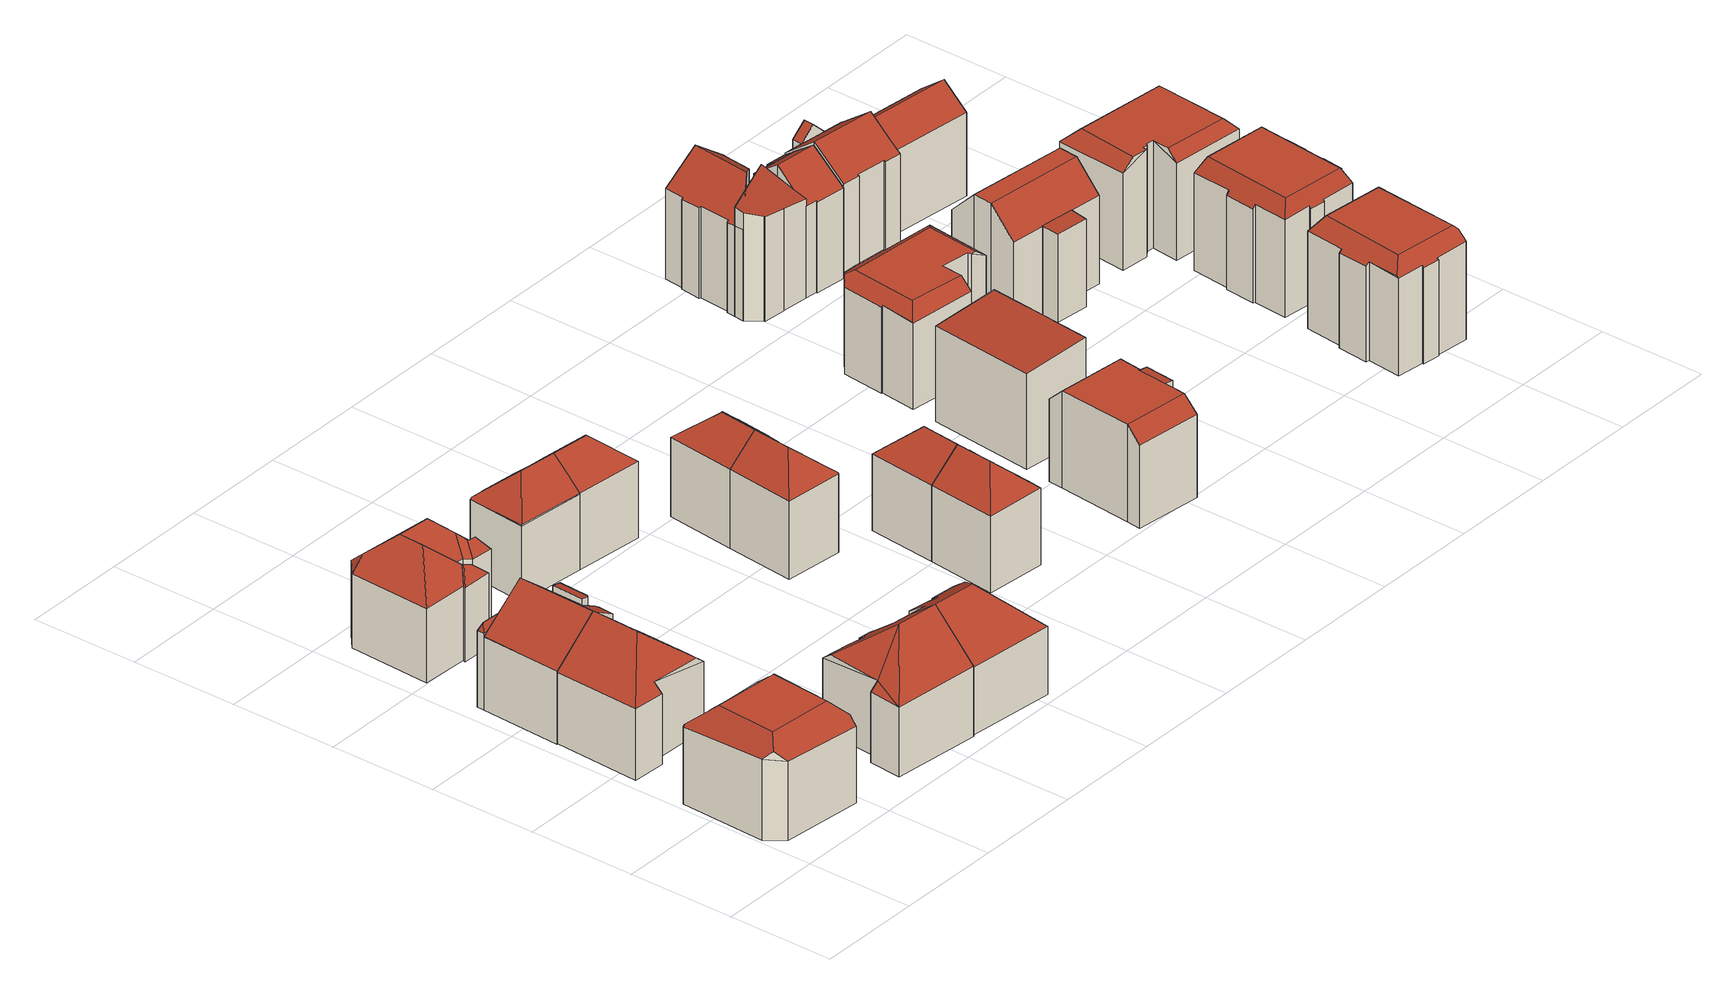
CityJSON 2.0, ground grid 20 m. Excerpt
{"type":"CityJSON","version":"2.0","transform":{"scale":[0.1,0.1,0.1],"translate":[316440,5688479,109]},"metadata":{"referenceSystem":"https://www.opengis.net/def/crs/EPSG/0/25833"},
"CityObjects":{
"building1":{"type":"Building","attributes":{"Dachtyp_tdc":"tdcFreeFormRoof","Gemeindeschluessel":14713000,"Dachneigung":0.226,"QualitaetDacherkennung":48,"Geometrietyp2DReferenz":"3000","function":"31001_9998","roofType":"5000","measuredHeight":18.75},"geometry":[{"type":"MultiSurface","lod":"2","boundaries":[[[0,1,2,3]],[[1,4,5,2]],[[4,6,7,5]],[[6,8,9,7]],[[8,10,11,9]],[[10,12,13,11]],[[12,14,15,13]],[[14,16,17,15]],[[16,18,19,17]],[[18,20,21,19]],[[20,22,23,21]],[[22,24,25,23]],[[24,26,27,25]],[[26,28,29,27]],[[28,30,31,29]],[[30,32,33,31]],[[32,34,35,33]],[[34,0,3,35]],[[16,36,37,38,39,20,18]],[[39,38,40,41,24,22]],[[42,43,0,34,32,30,28,26,41,40]],[[8,6,4,1,43,42,37,36,14,12,10]],[[37,42,40,38]],[[1,0,43]],[[16,14,36]],[[26,24,41]],[[22,20,39]],[[3,2,5,7,9,11,13,15,17,19,21,23,25,27,29,31,33,35]]],"semantics":{"surfaces":[{"type":"WallSurface"},{"type":"RoofSurface"},{"type":"GroundSurface"}],"values":[0,0,0,0,0,0,0,0,0,0,0,0,0,0,0,0,0,0,1,1,1,1,1,0,0,0,0,2]}}]},
"building2":{"type":"Building","attributes":{"Dachtyp_tdc":"tdcFreeFormRoof","Gemeindeschluessel":14713000,"Dachneigung":39.58,"QualitaetDacherkennung":59,"Geometrietyp2DReferenz":"3000","function":"31001_9998","roofType":"5000","measuredHeight":20.54},"geometry":[{"type":"MultiSurface","lod":"2","boundaries":[[[44,45,46,47]],[[45,48,49,46]],[[48,50,51,49]],[[50,52,53,51]],[[52,54,55,53]],[[54,56,57,55]],[[56,58,59,57]],[[58,60,61,59]],[[60,62,63,61]],[[62,64,65,63]],[[64,66,67,65]],[[66,68,69,67]],[[68,70,71,69]],[[70,72,73,71]],[[72,74,75,73]],[[74,44,47,75]],[[74,72,70,76,77]],[[68,66,64,62,60,58,56,54,52,50,48,45,78,77,76]],[[77,78,44,74]],[[45,44,78]],[[70,68,76]],[[47,46,49,51,53,55,57,59,61,63,65,67,69,71,73,75]]],"semantics":{"surfaces":[{"type":"WallSurface"},{"type":"RoofSurface"},{"type":"GroundSurface"}],"values":[0,0,0,0,0,0,0,0,0,0,0,0,0,0,0,0,1,1,1,0,0,2]}}]},
"building3":{"type":"Building","attributes":{"Gemeindeschluessel":14713000,"Geometrietyp2DReferenz":"3000","function":"31001_9998","roofType":"9999"},"children":["building3-1","building3-2","building3-3","building3-4","building3-5"]},
"building3-1":{"type":"BuildingPart","attributes":{"Dachtyp_tdc":"tdcPolyFlatRoof","Dachneigung":11.88,"QualitaetDacherkennung":64,"Geometrietyp2DReferenz":"3000","roofType":"2100","measuredHeight":15.36},"parents":["building3"],"geometry":[{"type":"MultiSurface","lod":"2","boundaries":[[[79,80,81,82,83]],[[80,84,85,81]],[[84,86,87,85]],[[86,88,89,90,87]],[[86,84,80,79,88]],[[90,82,81,85,87]],[[83,89,88,79]],[[83,82,90,89]]],"semantics":{"surfaces":[{"type":"WallSurface"},{"type":"RoofSurface"},{"type":"GroundSurface"},{"type":"ClosureSurface"}],"values":[0,0,0,0,1,2,0,3]}}]},
"building3-2":{"type":"BuildingPart","attributes":{"Dachtyp_tdc":"tdcFreeFormRoof","Dachneigung":65.64,"QualitaetDacherkennung":43,"Geometrietyp2DReferenz":"3000","roofType":"5000","measuredHeight":15.75},"parents":["building3"],"geometry":[{"type":"MultiSurface","lod":"2","boundaries":[[[91,92,93,94,95,96]],[[92,97,98,93]],[[97,99,100,101,98]],[[102,99,97]],[[103,102,97,92]],[[103,92,91]],[[102,103,91,104,99]],[[94,93,98,101]],[[96,104,91]],[[95,94,101,100]],[[96,95,100,99,104]]],"semantics":{"surfaces":[{"type":"WallSurface"},{"type":"RoofSurface"},{"type":"GroundSurface"},{"type":"ClosureSurface"}],"values":[0,0,0,0,1,1,1,2,0,3,3]}}]},
"building3-3":{"type":"BuildingPart","attributes":{"Dachtyp_tdc":"tdcPolyFlatRoof","Dachneigung":28.07,"QualitaetDacherkennung":57,"Geometrietyp2DReferenz":"3000","roofType":"2100","measuredHeight":16.03},"parents":["building3"],"geometry":[{"type":"MultiSurface","lod":"2","boundaries":[[[105,106,107,108,109]],[[110,111,112,113,114]],[[111,115,116,112]],[[115,117,118,116]],[[117,105,109,118]],[[117,115,111,110,119,120,106,105]],[[109,108,121,113,112,116,118]],[[122,121,108,107]],[[120,122,107,106]],[[110,114,119]],[[114,113,121,122,120,119]]],"semantics":{"surfaces":[{"type":"WallSurface"},{"type":"RoofSurface"},{"type":"GroundSurface"},{"type":"ClosureSurface"}],"values":[0,0,0,0,0,1,2,3,3,0,3]}}]},
"building3-4":{"type":"BuildingPart","attributes":{"Dachtyp_tdc":"tdcGableRoof","Dachneigung":38.24,"QualitaetDacherkennung":52,"Geometrietyp2DReferenz":"3000","roofType":"3100","measuredHeight":20.5},"parents":["building3"],"geometry":[{"type":"MultiSurface","lod":"2","boundaries":[[[100,123,124,101]],[[107,125,126,108]],[[125,127,128,126]],[[127,95,94,128]],[[127,129,130,131,104,96]],[[132,133,134,135,130,129,136]],[[107,106,132,136,125]],[[125,136,129,127]],[[100,99,131,130,135,123]],[[127,96,95]],[[94,101,124,121,108,126,128]],[[101,94,95,100]],[[108,121,122,107]],[[121,124,123,122]],[[132,106,120,133]],[[106,107,122,120]],[[133,120,122,123,135,134]],[[99,104,131]],[[95,96,104,99,100]]],"semantics":{"surfaces":[{"type":"WallSurface"},{"type":"RoofSurface"},{"type":"GroundSurface"},{"type":"ClosureSurface"}],"values":[0,0,0,0,1,1,0,0,0,0,2,3,3,3,0,3,3,0,3]}}]},
"building3-5":{"type":"BuildingPart","attributes":{"Dachtyp_tdc":"tdcPolyFlatRoof","Dachneigung":38.98,"QualitaetDacherkennung":64,"Geometrietyp2DReferenz":"3000","roofType":"2100","measuredHeight":16.25},"parents":["building3"],"geometry":[{"type":"MultiSurface","lod":"2","boundaries":[[[135,83,82,124,123]],[[89,114,113,90]],[[89,83,135,134,137,119,114]],[[113,121,124,82,90]],[[120,119,137,133]],[[121,113,114,119,120,122]],[[134,133,137]],[[121,122,123,124]],[[135,123,122,120,133,134]],[[90,82,83,89]]],"semantics":{"surfaces":[{"type":"WallSurface"},{"type":"RoofSurface"},{"type":"GroundSurface"},{"type":"ClosureSurface"}],"values":[0,0,1,2,0,3,0,3,3,3]}}]},
"building4":{"type":"Building","attributes":{"Dachtyp_tdc":"tdcFreeFormRoof","Gemeindeschluessel":14713000,"Dachneigung":41.3,"QualitaetDacherkennung":33,"Geometrietyp2DReferenz":"3000","function":"31001_9998","roofType":"5000","measuredHeight":19.73},"geometry":[{"type":"MultiSurface","lod":"2","boundaries":[[[138,139,140,141]],[[139,142,143,140]],[[142,144,145,143]],[[144,146,147,145]],[[146,148,149,147]],[[148,150,151,149]],[[150,152,153,151]],[[152,154,155,153]],[[154,156,157,155]],[[156,158,159,157]],[[158,160,161,159]],[[160,162,163,161]],[[162,164,165,163]],[[164,166,167,165]],[[166,138,141,167]],[[168,166,164]],[[169,170,168,164,162]],[[171,172,173,174,169,162,160]],[[175,176,171,160,158]],[[177,175,158,156]],[[178,179,177,156,154]],[[178,154,152]],[[179,178,152,150]],[[176,175,177,179,150,148]],[[180,172,171,176,148,146]],[[180,146,144]],[[173,172,180,144,142]],[[174,173,142,139]],[[170,169,174,139,138]],[[168,170,138,166]],[[141,140,143,145,147,149,151,153,155,157,159,161,163,165,167]]],"semantics":{"surfaces":[{"type":"WallSurface"},{"type":"RoofSurface"},{"type":"GroundSurface"}],"values":[0,0,0,0,0,0,0,0,0,0,0,0,0,0,0,1,1,1,1,1,1,1,1,1,1,1,1,1,1,1,2]}}]},
"building5":{"type":"Building","attributes":{"Dachtyp_tdc":"tdcFreeFormRoof","Gemeindeschluessel":14713000,"Dachneigung":43.19,"QualitaetDacherkennung":61,"Geometrietyp2DReferenz":"3000","function":"31001_9998","roofType":"5000","measuredHeight":20.82},"geometry":[{"type":"MultiSurface","lod":"2","boundaries":[[[181,182,183,184]],[[182,185,186,183]],[[185,187,188,186]],[[187,189,190,188]],[[189,191,192,190]],[[191,193,194,192]],[[193,195,196,194]],[[195,197,198,196]],[[197,199,200,198]],[[199,201,202,200]],[[201,203,204,202]],[[203,205,206,204]],[[205,207,208,206]],[[207,209,210,208]],[[209,211,212,210]],[[211,181,184,212]],[[193,213,214]],[[193,189,213]],[[191,189,193]],[[187,215,213,189]],[[181,211,209,207,205,203,201,199,197,195,214,213,215,185,182]],[[187,185,215]],[[195,193,214]],[[184,183,186,188,190,192,194,196,198,200,202,204,206,208,210,212]]],"semantics":{"surfaces":[{"type":"WallSurface"},{"type":"RoofSurface"},{"type":"GroundSurface"}],"values":[0,0,0,0,0,0,0,0,0,0,0,0,0,0,0,0,1,1,1,1,1,0,0,2]}}]},
"building6":{"type":"Building","attributes":{"Dachtyp_tdc":"tdcFreeFormRoof","Gemeindeschluessel":14713000,"Dachneigung":43.41,"QualitaetDacherkennung":63,"Geometrietyp2DReferenz":"3000","function":"31001_9998","roofType":"5000","measuredHeight":20.63},"geometry":[{"type":"MultiSurface","lod":"2","boundaries":[[[216,185,217,218]],[[185,219,220,217]],[[219,221,222,220]],[[221,223,224,222]],[[223,225,226,224]],[[225,227,228,226]],[[227,229,230,228]],[[229,231,232,230]],[[231,233,234,232]],[[233,235,236,234]],[[235,237,238,236]],[[237,239,240,238]],[[239,241,242,240]],[[241,243,244,242]],[[243,245,246,244]],[[245,247,248,246]],[[247,216,218,248]],[[247,245,243,249,250]],[[249,241,239,237,235,233,231,229,227,225,223,221,219,185,215,250]],[[247,250,215,216]],[[185,216,215]],[[243,241,249]],[[218,217,220,222,224,226,228,230,232,234,236,238,240,242,244,246,248]]],"semantics":{"surfaces":[{"type":"WallSurface"},{"type":"RoofSurface"},{"type":"GroundSurface"}],"values":[0,0,0,0,0,0,0,0,0,0,0,0,0,0,0,0,0,1,1,1,0,0,2]}}]},
"building7":{"type":"Building","attributes":{"Dachtyp_tdc":"tdcFreeFormRoof","Gemeindeschluessel":14713000,"Dachneigung":41.04,"QualitaetDacherkennung":92,"Geometrietyp2DReferenz":"3000","function":"31001_9998","roofType":"5000","measuredHeight":19.19},"geometry":[{"type":"MultiSurface","lod":"2","boundaries":[[[251,252,253,254]],[[252,255,256,253]],[[255,257,258,256]],[[257,259,260,258]],[[259,261,262,260]],[[261,263,264,262]],[[263,265,266,264]],[[265,267,268,266]],[[267,251,254,268]],[[269,263,270,271]],[[270,272,273,274,271]],[[275,276,251,267,277,269,271,274]],[[252,276,275,255]],[[255,275,274,273,257]],[[251,276,252]],[[257,273,272,259]],[[259,272,270,261]],[[261,270,263]],[[263,269,277,265]],[[265,277,267]],[[254,253,256,258,260,262,264,266,268]]],"semantics":{"surfaces":[{"type":"WallSurface"},{"type":"RoofSurface"},{"type":"GroundSurface"}],"values":[0,0,0,0,0,0,0,0,0,1,1,1,0,0,0,0,0,0,0,0,2]}}]},
"building8":{"type":"Building","attributes":{"Dachtyp_tdc":"tdcFreeFormRoof","Gemeindeschluessel":14713000,"Dachneigung":40.99,"QualitaetDacherkennung":90,"Geometrietyp2DReferenz":"3000","function":"31001_9998","roofType":"5000","measuredHeight":19.21},"geometry":[{"type":"MultiSurface","lod":"2","boundaries":[[[272,275,256,260]],[[275,278,279,256]],[[278,280,281,279]],[[280,282,283,281]],[[282,284,285,283]],[[284,286,287,285]],[[286,288,289,287]],[[288,272,260,289]],[[288,286,290,291]],[[291,290,284,282,280,278,275,274]],[[288,291,274,272]],[[275,272,274]],[[286,284,290]],[[260,256,279,281,283,285,287,289]]],"semantics":{"surfaces":[{"type":"WallSurface"},{"type":"RoofSurface"},{"type":"GroundSurface"}],"values":[0,0,0,0,0,0,0,0,1,1,1,0,0,2]}}]},
"building9":{"type":"Building","attributes":{"Dachtyp_tdc":"tdcFreeFormRoof","Gemeindeschluessel":14713000,"Dachneigung":41.09,"QualitaetDacherkennung":91,"Geometrietyp2DReferenz":"3000","function":"31001_9998","roofType":"5000","measuredHeight":19.52},"geometry":[{"type":"MultiSurface","lod":"2","boundaries":[[[292,293,294,295]],[[293,296,297,294]],[[296,298,299,297]],[[298,300,301,299]],[[300,302,303,301]],[[302,304,305,303]],[[304,306,307,305]],[[306,292,295,307]],[[302,308,309,304]],[[293,292,310,309,308,300,298,296]],[[309,310,306,304]],[[292,306,310]],[[302,300,308]],[[295,294,297,299,301,303,305,307]]],"semantics":{"surfaces":[{"type":"WallSurface"},{"type":"RoofSurface"},{"type":"GroundSurface"}],"values":[0,0,0,0,0,0,0,0,1,1,1,0,0,2]}}]},
"building10":{"type":"Building","attributes":{"Dachtyp_tdc":"tdcFreeFormRoof","Gemeindeschluessel":14713000,"Dachneigung":40.88,"QualitaetDacherkennung":92,"Geometrietyp2DReferenz":"3000","function":"31001_9998","roofType":"5000","measuredHeight":19.51},"geometry":[{"type":"MultiSurface","lod":"2","boundaries":[[[306,311,312,307]],[[311,313,314,312]],[[313,315,316,314]],[[315,317,318,316]],[[317,319,320,318]],[[319,321,322,320]],[[321,323,295,322]],[[323,306,307,295]],[[324,325,313,311]],[[310,324,311,306]],[[315,325,324,310,323,321,319,317]],[[315,313,325]],[[306,323,310]],[[307,312,314,316,318,320,322,295]]],"semantics":{"surfaces":[{"type":"WallSurface"},{"type":"RoofSurface"},{"type":"GroundSurface"}],"values":[0,0,0,0,0,0,0,0,1,1,1,0,0,2]}}]},
"building11":{"type":"Building","attributes":{"Dachtyp_tdc":"tdcHipAndGableRoof","Gemeindeschluessel":14713000,"Dachneigung":41.09,"QualitaetDacherkennung":85,"Geometrietyp2DReferenz":"3000","function":"31001_9998","roofType":"5000","measuredHeight":19.25},"geometry":[{"type":"MultiSurface","lod":"2","boundaries":[[[326,327,328,329]],[[327,330,331,328]],[[330,332,333,331]],[[332,334,335,333]],[[334,336,337,335]],[[336,338,339,337]],[[338,340,341,339]],[[340,342,343,341]],[[342,326,329,343]],[[338,336,344]],[[336,334,332,330,327,326,342,344]],[[342,340,338,344]],[[329,328,331,333,335,337,339,341,343]]],"semantics":{"surfaces":[{"type":"WallSurface"},{"type":"RoofSurface"},{"type":"GroundSurface"}],"values":[0,0,0,0,0,0,0,0,0,1,1,1,2]}}]},
"building12":{"type":"Building","attributes":{"Dachtyp_tdc":"tdcFreeFormRoof","Gemeindeschluessel":14713000,"Dachneigung":40.7,"QualitaetDacherkennung":91,"Geometrietyp2DReferenz":"3000","function":"31001_9998","roofType":"5000","measuredHeight":19.23},"geometry":[{"type":"MultiSurface","lod":"2","boundaries":[[[340,345,346,341]],[[345,347,348,346]],[[347,349,350,348]],[[349,351,352,350]],[[351,353,354,352]],[[353,355,356,354]],[[355,326,329,356]],[[326,340,341,329]],[[357,358,347,345]],[[342,357,345,340]],[[349,358,357,342,326,355,353,351]],[[349,347,358]],[[340,326,342]],[[341,346,348,350,352,354,356,329]]],"semantics":{"surfaces":[{"type":"WallSurface"},{"type":"RoofSurface"},{"type":"GroundSurface"}],"values":[0,0,0,0,0,0,0,0,1,1,1,0,0,2]}}]},
"building13":{"type":"Building","attributes":{"Gemeindeschluessel":14713000,"Geometrietyp2DReferenz":"3000","function":"31001_9998","roofType":"9999"},"children":["building13-1","building13-2"]},
"building13-1":{"type":"BuildingPart","attributes":{"Dachtyp_tdc":"tdcCutGableRoof","Dachneigung":0.088,"QualitaetDacherkennung":59,"Geometrietyp2DReferenz":"3000","roofType":"9999","measuredHeight":18.14},"parents":["building13"],"geometry":[{"type":"MultiSurface","lod":"2","boundaries":[[[359,360,361,362,363]],[[360,364,365,361]],[[364,366,367,365]],[[366,368,369,367]],[[368,370,371,369]],[[370,372,373,371]],[[372,374,375,373]],[[374,376,377,375]],[[376,378,379,380,377]],[[376,374,372,370]],[[368,366,364,360]],[[370,368,360,359,381,378,376]],[[362,361,365,367,369,371,373,375,377,380,382]],[[383,379,378,381]],[[383,382,380,379]],[[363,383,381,359]],[[363,362,382,383]]],"semantics":{"surfaces":[{"type":"WallSurface"},{"type":"RoofSurface"},{"type":"GroundSurface"},{"type":"ClosureSurface"}],"values":[0,0,0,0,0,0,0,0,0,1,1,1,2,0,3,0,3]}}]},
"building13-2":{"type":"BuildingPart","attributes":{"Dachtyp_tdc":"tdcPolyFlatRoof","Dachneigung":2.84,"QualitaetDacherkennung":92,"Geometrietyp2DReferenz":"3000","roofType":"2100","measuredHeight":17.88},"parents":["building13"],"geometry":[{"type":"MultiSurface","lod":"2","boundaries":[[[379,384,385,380]],[[384,386,387,385]],[[386,388,389,387]],[[388,390,391,389]],[[390,363,362,391]],[[383,363,390,388,386,384,379]],[[380,385,387,389,391,362,382]],[[382,362,363,383]],[[379,380,382,383]]],"semantics":{"surfaces":[{"type":"WallSurface"},{"type":"RoofSurface"},{"type":"GroundSurface"},{"type":"ClosureSurface"}],"values":[0,0,0,0,0,1,2,3,3]}}]},
"building14":{"type":"Building","attributes":{"Gemeindeschluessel":14713000,"Geometrietyp2DReferenz":"3000","function":"31001_9998","roofType":"9999"},"children":["building14-1","building14-2"]},
"building14-1":{"type":"BuildingPart","attributes":{"Dachtyp_tdc":"tdcPolyFlatRoof","Dachneigung":6.37,"QualitaetDacherkennung":90,"Geometrietyp2DReferenz":"3000","roofType":"2100","measuredHeight":16.07},"parents":["building14"],"geometry":[{"type":"MultiSurface","lod":"2","boundaries":[[[392,393,394,395]],[[393,396,397,394]],[[396,398,399,397]],[[400,392,395,401]],[[400,398,396,393,392]],[[395,394,397,399,401]],[[401,399,398,400]]],"semantics":{"surfaces":[{"type":"WallSurface"},{"type":"RoofSurface"},{"type":"GroundSurface"},{"type":"ClosureSurface"}],"values":[0,0,0,0,1,2,3]}}]},
"building14-2":{"type":"BuildingPart","attributes":{"Dachtyp_tdc":"tdcPolyFlatRoof","Dachneigung":3.27,"QualitaetDacherkennung":75,"Geometrietyp2DReferenz":"3000","roofType":"2100","measuredHeight":18.59},"parents":["building14"],"geometry":[{"type":"MultiSurface","lod":"2","boundaries":[[[402,399,398]],[[402,403,404,399]],[[403,405,406,404]],[[405,407,408,406]],[[407,409,410,408]],[[409,411,401,410]],[[411,400,401]],[[411,409,407,405,403,402]],[[399,404,406,408,410,401]],[[398,400,411,402]],[[398,399,401,400]]],"semantics":{"surfaces":[{"type":"WallSurface"},{"type":"RoofSurface"},{"type":"GroundSurface"},{"type":"ClosureSurface"}],"values":[0,0,0,0,0,0,0,1,2,0,3]}}]},
"building15":{"type":"Building","attributes":{"Dachtyp_tdc":"tdcFreeFormRoof","Gemeindeschluessel":14713000,"Dachneigung":0.051,"QualitaetDacherkennung":71,"Geometrietyp2DReferenz":"3000","function":"31001_9998","roofType":"5000","measuredHeight":18.22},"geometry":[{"type":"MultiSurface","lod":"2","boundaries":[[[412,413,414,415]],[[413,416,417,414]],[[416,418,419,417]],[[418,420,421,419]],[[420,422,423,421]],[[422,424,425,423]],[[424,426,427,425]],[[426,428,429,427]],[[428,430,431,429]],[[430,432,433,431]],[[432,434,435,433]],[[434,436,437,435]],[[436,438,439,437]],[[438,440,441,439]],[[440,412,415,441]],[[442,443,444,432,430,428,445]],[[446,447,413,412,440,438,436,434,444,443]],[[416,447,446,448]],[[424,449,442,445,426]],[[418,448,446,443,442,449,422,420]],[[418,416,448]],[[428,426,445]],[[416,413,447]],[[424,422,449]],[[434,432,444]],[[415,414,417,419,421,423,425,427,429,431,433,435,437,439,441]]],"semantics":{"surfaces":[{"type":"WallSurface"},{"type":"RoofSurface"},{"type":"GroundSurface"}],"values":[0,0,0,0,0,0,0,0,0,0,0,0,0,0,0,1,1,1,1,1,0,0,0,0,0,2]}}]},
"building16":{"type":"Building","attributes":{"Gemeindeschluessel":14713000,"Geometrietyp2DReferenz":"3000","function":"31001_9998","roofType":"9999"},"children":["building16-1","building16-2","building16-3","building16-4"]},
"building16-1":{"type":"BuildingPart","attributes":{"Dachtyp_tdc":"tdcGableRoof","Dachneigung":36.64,"QualitaetDacherkennung":81,"Geometrietyp2DReferenz":"3000","roofType":"3100","measuredHeight":21.85},"parents":["building16"],"geometry":[{"type":"MultiSurface","lod":"2","boundaries":[[[450,451,452,453,454]],[[451,455,456,452]],[[455,457,458,456]],[[457,459,460,458]],[[459,461,462,460]],[[463,464,465,466]],[[464,467,468,465]],[[469,470,461,459,457,455,451]],[[451,450,471,467,464,463,472,473,469]],[[468,453,452,456,458,460,462,474,475,466,465]],[[450,454,471]],[[454,453,468,467,471]],[[476,470,469]],[[474,462,461,470,476]],[[463,466,475,472]],[[473,476,469]],[[472,475,474,476,473]]],"semantics":{"surfaces":[{"type":"WallSurface"},{"type":"RoofSurface"},{"type":"GroundSurface"},{"type":"ClosureSurface"}],"values":[0,0,0,0,0,0,0,1,1,2,0,3,0,3,0,0,3]}}]},
"building16-2":{"type":"BuildingPart","attributes":{"Dachtyp_tdc":"tdcFreeFormRoof","Dachneigung":37.57,"QualitaetDacherkennung":62,"Geometrietyp2DReferenz":"3000","roofType":"5000","measuredHeight":22},"parents":["building16"],"geometry":[{"type":"MultiSurface","lod":"2","boundaries":[[[477,478,479,480]],[[478,481,482,479]],[[481,483,484,482]],[[483,485,486,484]],[[485,487,488,486]],[[487,489,490,488]],[[489,491,492,490]],[[491,493,494,492]],[[493,495,496,494]],[[495,497,498,496]],[[497,499,500,498]],[[499,501,502,500]],[[501,503,504,502]],[[503,477,480,504]],[[501,499,497,495,493,491]],[[491,489,487,485,483,481,478,477,503,501]],[[479,482,484,486,488,490,492,494,496,498,500,502,504,480]]],"semantics":{"surfaces":[{"type":"WallSurface"},{"type":"RoofSurface"},{"type":"GroundSurface"}],"values":[0,0,0,0,0,0,0,0,0,0,0,0,0,0,1,1,2]}}]},
"building16-3":{"type":"BuildingPart","attributes":{"Dachtyp_tdc":"tdcGableRoof","Dachneigung":12.16,"QualitaetDacherkennung":12,"Geometrietyp2DReferenz":"3000","roofType":"3100","measuredHeight":20.42},"parents":["building16"],"geometry":[{"type":"MultiSurface","lod":"2","boundaries":[[[505,506,507,504]],[[506,508,472,475,507]],[[509,510,511,462,461]],[[510,512,513,511]],[[512,514,515,513]],[[514,516,517,515]],[[516,505,504,517]],[[512,510,509,470,476,473,508,506,505,516,514]],[[504,507,475,474,462,511,513,515,517]],[[509,461,470]],[[473,472,508]],[[461,462,474,476,470]],[[476,474,475,472,473]]],"semantics":{"surfaces":[{"type":"WallSurface"},{"type":"RoofSurface"},{"type":"GroundSurface"},{"type":"ClosureSurface"}],"values":[0,0,0,0,0,0,0,1,2,0,0,3,3]}}]},
"building16-4":{"type":"BuildingPart","attributes":{"Dachtyp_tdc":"tdcPolyFlatRoof","Dachneigung":35.28,"QualitaetDacherkennung":67,"Geometrietyp2DReferenz":"3000","roofType":"2100","measuredHeight":18.76},"parents":["building16"],"geometry":[{"type":"MultiSurface","lod":"2","boundaries":[[[518,454,453,519]],[[520,521,522,468,467]],[[521,523,524,522]],[[523,525,526,524]],[[525,518,519,526]],[[525,523,521,520,471,454,518]],[[519,453,468,522,524,526]],[[467,471,520]],[[468,453,454,471,467]]],"semantics":{"surfaces":[{"type":"WallSurface"},{"type":"RoofSurface"},{"type":"GroundSurface"},{"type":"ClosureSurface"}],"values":[0,0,0,0,0,1,2,0,3]}}]},
"building17":{"type":"Building","attributes":{"Gemeindeschluessel":14713000,"Geometrietyp2DReferenz":"3000","function":"31001_9998","roofType":"9999"},"children":["building17-1","building17-2"]},
"building17-1":{"type":"BuildingPart","attributes":{"Dachtyp_tdc":"tdcCutGableRoof","Dachneigung":45.12,"QualitaetDacherkennung":66,"Geometrietyp2DReferenz":"3000","roofType":"9999","measuredHeight":21.52},"parents":["building17"],"geometry":[{"type":"MultiSurface","lod":"2","boundaries":[[[527,528,529,530]],[[528,531,532,529]],[[531,533,534,532]],[[533,535,536,534]],[[535,537,538,536]],[[537,539,540,538]],[[539,541,540]],[[542,543,544,545]],[[543,546,547,544]],[[546,548,549,547]],[[548,527,530,549]],[[533,531,528,527,548]],[[546,543,542,541,539,537,535]],[[548,546,535,533]],[[530,529,532,534,536,538,540,545,544,547,549]],[[542,545,540,541]]],"semantics":{"surfaces":[{"type":"WallSurface"},{"type":"RoofSurface"},{"type":"GroundSurface"},{"type":"ClosureSurface"}],"values":[0,0,0,0,0,0,0,0,0,0,0,1,1,1,2,3]}}]},
"building17-2":{"type":"BuildingPart","attributes":{"Dachtyp_tdc":"tdcPolyFlatRoof","Dachneigung":2.9,"QualitaetDacherkennung":82,"Geometrietyp2DReferenz":"3000","roofType":"2100","measuredHeight":16.64},"parents":["building17"],"geometry":[{"type":"MultiSurface","lod":"2","boundaries":[[[550,551,545,552]],[[551,542,545]],[[553,554,555,540,541]],[[554,550,552,555]],[[554,553,551,550]],[[552,545,540,555]],[[541,542,551,553]],[[541,540,545,542]]],"semantics":{"surfaces":[{"type":"WallSurface"},{"type":"RoofSurface"},{"type":"GroundSurface"},{"type":"ClosureSurface"}],"values":[0,0,0,0,1,2,0,3]}}]},
"building18":{"type":"Building","attributes":{"Gemeindeschluessel":14713000,"Geometrietyp2DReferenz":"3000","function":"31001_9998","roofType":"9999"},"children":["building18-1","building18-2"]},
"building18-1":{"type":"BuildingPart","attributes":{"Dachtyp_tdc":"tdcGableRoof","Dachneigung":37.49,"QualitaetDacherkennung":72,"Geometrietyp2DReferenz":"3000","roofType":"3100","measuredHeight":22.19},"parents":["building18"],"geometry":[{"type":"MultiSurface","lod":"2","boundaries":[[[556,557,558,559]],[[557,560,561,558]],[[560,562,563,561]],[[562,564,565,563]],[[564,566,567,565]],[[566,568,569,567]],[[568,570,571,569]],[[572,573,574,575]],[[573,576,577,574]],[[576,578,579,577]],[[578,580,581,579]],[[580,582,583,581]],[[582,584,585,583]],[[584,556,559,585]],[[580,578,576,573,572,586,587,570,568,566]],[[566,564,562,560,557,556,584,582,580]],[[559,558,561,563,565,567,569,571,574,577,579,581,583,585]],[[575,586,572]],[[575,574,571,570]],[[575,570,587,586]]],"semantics":{"surfaces":[{"type":"WallSurface"},{"type":"RoofSurface"},{"type":"GroundSurface"},{"type":"ClosureSurface"}],"values":[0,0,0,0,0,0,0,0,0,0,0,0,0,0,1,1,2,0,3,3]}}]},
"building18-2":{"type":"BuildingPart","attributes":{"Dachtyp_tdc":"tdcGableRoof","Dachneigung":44.14,"QualitaetDacherkennung":81,"Geometrietyp2DReferenz":"3000","roofType":"3100","measuredHeight":19.78},"parents":["building18"],"geometry":[{"type":"MultiSurface","lod":"2","boundaries":[[[570,588,589,571]],[[588,590,591,589]],[[590,575,574,591]],[[590,588,592]],[[588,570,587,593,592]],[[575,590,592,593,586]],[[571,589,591,574]],[[571,574,575,570]],[[593,587,586]],[[586,587,570,575]]],"semantics":{"surfaces":[{"type":"WallSurface"},{"type":"RoofSurface"},{"type":"GroundSurface"},{"type":"ClosureSurface"}],"values":[0,0,0,0,1,1,2,3,0,3]}}]},
"building19":{"type":"Building","attributes":{"Dachtyp_tdc":"tdcFreeFormRoof","Gemeindeschluessel":14713000,"Dachneigung":0.043,"QualitaetDacherkennung":53,"Geometrietyp2DReferenz":"3000","function":"31001_9998","roofType":"5000","measuredHeight":20.64},"geometry":[{"type":"MultiSurface","lod":"2","boundaries":[[[594,595,596,597]],[[595,598,599,596]],[[598,600,601,599]],[[600,602,603,601]],[[602,604,605,603]],[[604,606,607,605]],[[606,608,609,607]],[[608,610,611,609]],[[610,612,613,611]],[[612,614,615,613]],[[614,616,617,615]],[[616,618,619,617]],[[618,620,621,619]],[[620,622,623,621]],[[622,624,625,623]],[[624,626,627,625]],[[626,628,629,627]],[[628,630,631,629]],[[630,632,633,631]],[[632,634,635,633]],[[634,636,637,635]],[[636,638,639,637]],[[638,640,641,639]],[[640,642,643,641]],[[642,594,597,643]],[[644,642,640,638,636,634,632,630,645,646]],[[602,600,598,595,594,644,646,647,648,608,606,604]],[[616,614,612,610,648,647,649,650,620,618]],[[649,645,630,628,626,624,622,650]],[[647,646,645,649]],[[610,608,648]],[[594,642,644]],[[622,620,650]],[[597,596,599,601,603,605,607,609,611,613,615,617,619,621,623,625,627,629,631,633,635,637,639,641,643]]],"semantics":{"surfaces":[{"type":"WallSurface"},{"type":"RoofSurface"},{"type":"GroundSurface"}],"values":[0,0,0,0,0,0,0,0,0,0,0,0,0,0,0,0,0,0,0,0,0,0,0,0,0,1,1,1,1,1,0,0,0,2]}}]},
"building20":{"type":"Building","attributes":{"Dachtyp_tdc":"tdcGableRoof","Gemeindeschluessel":14713000,"Dachneigung":38.21,"QualitaetDacherkennung":85,"Geometrietyp2DReferenz":"3000","function":"31001_9998","roofType":"3100","measuredHeight":19.56},"geometry":[{"type":"MultiSurface","lod":"2","boundaries":[[[651,652,653,654]],[[652,655,656,653]],[[655,657,658,656]],[[657,651,654,658]],[[655,652,659]],[[651,657,660]],[[652,651,660,659]],[[657,655,659,660]],[[654,653,656,658]]],"semantics":{"surfaces":[{"type":"WallSurface"},{"type":"RoofSurface"},{"type":"GroundSurface"}],"values":[0,0,0,0,0,0,1,1,2]}}]},
"building21":{"type":"Building","attributes":{"Gemeindeschluessel":14713000,"Geometrietyp2DReferenz":"3000","function":"31001_9998","roofType":"9999"},"children":["building21-1","building21-2","building21-3"]},
"building21-1":{"type":"BuildingPart","attributes":{"Dachtyp_tdc":"tdcPolyFlatRoof","Dachneigung":0,"QualitaetDacherkennung":94,"Geometrietyp2DReferenz":"3000","roofType":"1000","measuredHeight":18.36},"parents":["building21"],"geometry":[{"type":"MultiSurface","lod":"2","boundaries":[[[661,662,663,664,665]],[[662,666,667,663]],[[666,668,669,667]],[[668,670,669]],[[668,666,662,661]],[[664,663,667,669]],[[665,670,668,661]],[[665,664,669,670]]],"semantics":{"surfaces":[{"type":"WallSurface"},{"type":"RoofSurface"},{"type":"GroundSurface"},{"type":"ClosureSurface"}],"values":[0,0,0,0,1,2,0,3]}}]},
"building21-2":{"type":"BuildingPart","attributes":{"Dachtyp_tdc":"tdcPolyFlatRoof","Dachneigung":0,"QualitaetDacherkennung":88,"Geometrietyp2DReferenz":"3000","roofType":"1000","measuredHeight":18.38},"parents":["building21"],"geometry":[{"type":"MultiSurface","lod":"2","boundaries":[[[671,672,673,674]],[[672,675,673]],[[676,677,678,679,680]],[[677,671,674,678]],[[677,676,672,671]],[[674,673,679,678]],[[681,675,672,676]],[[681,679,673,675]],[[680,681,676]],[[680,679,681]]],"semantics":{"surfaces":[{"type":"WallSurface"},{"type":"RoofSurface"},{"type":"GroundSurface"},{"type":"ClosureSurface"}],"values":[0,0,0,0,1,2,0,3,0,3]}}]},
"building21-3":{"type":"BuildingPart","attributes":{"Dachtyp_tdc":"tdcCutTentRoof","Dachneigung":0.241,"QualitaetDacherkennung":63,"Geometrietyp2DReferenz":"3000","roofType":"9999","measuredHeight":21},"parents":["building21"],"geometry":[{"type":"MultiSurface","lod":"2","boundaries":[[[675,665,664,673]],[[670,682,683,669]],[[682,684,685,683]],[[684,686,687,685]],[[686,688,689,687]],[[688,690,691,689]],[[690,692,693,691]],[[692,694,695,693]],[[694,696,697,695]],[[696,698,699,697]],[[698,700,701,699]],[[700,702,703,701]],[[702,704,705,703]],[[704,706,707,705]],[[706,708,709,707]],[[708,710,711,709]],[[710,712,713,711]],[[712,680,679,713]],[[692,690,688,686,684,682,714,715]],[[702,700,698,696,694,692,715,716]],[[712,710,708,706,704,702,716,717]],[[682,670,665,675,681,680,712,717,714]],[[717,716,715,714]],[[673,664,669,683,685,687,689,691,693,695,697,699,701,703,705,707,709,711,713,679]],[[669,664,665,670]],[[679,680,681]],[[673,679,681,675]]],"semantics":{"surfaces":[{"type":"WallSurface"},{"type":"RoofSurface"},{"type":"GroundSurface"},{"type":"ClosureSurface"}],"values":[0,0,0,0,0,0,0,0,0,0,0,0,0,0,0,0,0,0,1,1,1,1,1,2,3,3,3]}}]},
"building22":{"type":"Building","attributes":{"Dachtyp_tdc":"tdcFreeFormRoof","Gemeindeschluessel":14713000,"Dachneigung":0.287,"QualitaetDacherkennung":79,"Geometrietyp2DReferenz":"3000","function":"31001_9998","roofType":"5000","measuredHeight":20.15},"geometry":[{"type":"MultiSurface","lod":"2","boundaries":[[[718,719,720,721]],[[719,722,723,720]],[[722,724,725,723]],[[724,726,727,725]],[[726,728,729,727]],[[728,730,731,729]],[[730,732,733,731]],[[732,734,735,733]],[[734,736,737,735]],[[736,738,739,737]],[[738,718,721,739]],[[722,740,741,724]],[[742,743,744,738,736]],[[745,746,718,744,743]],[[722,719,746,745,740]],[[732,730,728,726,741,740,745,743,742,734]],[[719,718,746]],[[718,738,744]],[[726,724,741]],[[736,734,742]],[[721,720,723,725,727,729,731,733,735,737,739]]],"semantics":{"surfaces":[{"type":"WallSurface"},{"type":"RoofSurface"},{"type":"GroundSurface"}],"values":[0,0,0,0,0,0,0,0,0,0,0,1,1,1,1,1,0,0,0,0,2]}}]}
},
"vertices":[
[181,248,154],[177,188,181],[177,188,8],[181,248,8],[188,187,170],[188,187,8],[188,182,170],[188,182,8],[185,148,170],[185,148,8],[203,147,152],[203,147,8],[200,106,152],[200,106,8],[185,107,167],[185,107,8],[180,53,156],[180,53,8],[180,49,151],[180,49,8],[27,64,155],[27,64,8],[1,96,159],[1,96,8],[8,260,152],[8,260,8],[11,260,155],[11,260,8],[68,258,152],[68,258,8],[69,258,152],[69,258,8],[69,252,158],[69,252,8],[105,251,156],[105,251,8],[181,63,167],[155,89,195],[31,99,195],[13,82,174],[39,213,195],[10,260,155],[165,203,195],[179,217,181],
[19,523,144],[160,518,172],[160,518,11],[19,523,11],[158,482,172],[158,482,11],[167,476,165],[167,476,11],[196,475,141],[196,475,11],[200,471,138],[200,471,11],[199,447,138],[199,447,11],[194,442,142],[194,442,11],[175,443,157],[175,443,11],[175,427,157],[175,427,11],[193,427,142],[193,427,11],[197,422,139],[197,422,11],[195,368,138],[195,368,11],[75,372,158],[75,372,11],[75,356,142],[75,356,11],[12,359,144],[12,359,11],[175,368,155],[103,429,216],[106,520,216],
[189,668,164],[208,668,160],[208,668,10],[189,668,10],[189,668,152],[205,611,160],[205,611,10],[201,607,161],[201,607,10],[188,607,164],[188,607,152],[188,607,10],
[25,676,153],[26,689,153],[26,689,10],[25,676,10],[25,676,146],[25,676,147],[88,686,153],[88,686,10],[88,673,153],[88,673,146],[88,673,10],[88,680,168],[32,682,168],[33,675,153],
[166,559,168],[161,555,170],[161,555,146],[161,555,10],[166,559,10],[188,593,157],[201,593,150],[201,593,10],[188,593,10],[188,593,152],[205,588,148],[205,588,10],[203,558,148],[203,558,10],[171,594,165],[162,594,170],[162,594,10],[162,594,146],
[165,669,146],[165,669,10],[160,518,146],[160,518,10],[19,523,146],[19,523,10],[106,520,215],[112,672,215],[88,673,196],[161,555,171],[162,594,172],[165,659,172],[165,669,172],[160,518,171],
[162,594,173],
[117,786,149],[118,791,149],[118,791,11],[117,786,11],[31,795,149],[31,795,11],[38,951,149],[38,951,11],[68,977,149],[68,977,11],[239,960,149],[239,960,11],[230,869,149],[230,869,11],[235,868,149],[235,868,11],[231,825,149],[231,825,11],[189,829,149],[189,829,11],[181,842,149],[181,842,11],[167,843,149],[167,843,11],[166,821,149],[166,821,11],[176,811,149],[176,811,11],[174,784,149],[174,784,11],[156,804,166],[142,812,169],[143,810,170],[108,910,204],[103,906,208],[101,859,208],[142,813,169],[199,872,176],[171,905,203],[203,852,170],[220,848,168],[206,849,168],[65,950,173],
[418,177,170],[421,166,178],[421,166,12],[418,177,12],[456,162,178],[456,162,12],[443,23,142],[443,23,12],[277,40,142],[277,40,12],[283,102,143],[283,102,12],[299,101,157],[299,101,12],[311,221,145],[311,221,12],[366,215,145],[366,215,12],[373,205,152],[373,205,12],[373,194,161],[373,194,12],[382,193,161],[382,193,12],[383,204,152],[383,204,12],[393,213,145],[393,213,12],[418,211,145],[418,211,12],[421,204,149],[421,204,12],[369,115,221],[309,203,159],[451,107,221],
[443,23,141],[456,162,15],[443,23,15],[491,159,178],[491,159,15],[496,170,169],[496,170,15],[499,197,148],[499,197,15],[504,201,145],[504,201,15],[529,199,144],[529,199,15],[537,189,151],[537,189,15],[536,177,161],[536,177,15],[545,176,161],[545,176,15],[546,189,151],[546,189,15],[558,197,144],[558,197,15],[605,193,144],[605,193,15],[611,185,149],[611,185,15],[600,70,157],[600,70,15],[615,69,142],[615,69,15],[609,6,141],[609,6,15],[610,173,158],[535,98,221],
[434,940,144],[434,936,144],[434,936,3],[434,940,3],[462,933,144],[462,933,3],[453,848,144],[453,848,3],[450,821,144],[450,821,3],[320,834,144],[320,834,3],[331,947,144],[331,947,3],[361,944,144],[361,944,3],[362,947,144],[362,947,3],[335,946,147],[320,834,146],[383,886,195],[450,821,146],[453,848,169],[456,878,195],[462,933,147],[434,936,147],[361,944,147],
[490,930,147],[490,930,3],[490,934,144],[490,934,3],[563,926,144],[563,926,3],[563,924,146],[563,924,3],[592,921,144],[592,921,3],[581,808,146],[581,808,3],[590,921,146],[529,870,195],
[756,665,151],[754,635,151],[754,635,4],[756,665,4],[756,635,149],[756,635,4],[749,563,149],[749,563,4],[746,562,152],[746,562,4],[743,534,150],[743,534,4],[632,545,150],[632,545,4],[646,675,151],[646,675,4],[743,536,152],[694,596,199],[702,670,199],
[661,806,151],[661,806,4],[771,793,149],[771,793,4],[767,760,152],[767,760,4],[770,760,150],[770,760,4],[763,691,149],[763,691,4],[759,690,152],[759,690,4],[756,665,152],[710,742,199],[770,790,152],
[922,389,151],[920,363,151],[920,363,7],[922,389,7],[923,362,148],[923,362,7],[915,289,149],[915,289,7],[912,289,151],[912,289,7],[909,259,151],[909,259,7],[796,270,149],[796,270,7],[810,400,149],[810,400,7],[867,394,199],[867,394,7],[860,322,199],
[823,530,149],[823,530,7],[935,518,148],[935,518,7],[932,488,151],[932,488,7],[936,487,148],[936,487,7],[928,417,148],[928,417,7],[925,416,151],[925,416,7],[875,468,199],[935,515,151],
[1208,224,200],[1206,207,200],[1206,207,18],[1208,224,18],[1208,224,197],[1204,180,173],[1204,180,18],[1076,193,173],[1076,193,18],[1079,220,200],[1079,220,18],[1093,363,199],[1093,363,18],[1096,391,172],[1096,391,18],[1226,378,172],[1226,378,18],[1224,350,199],[1224,350,18],[1219,308,199],[1219,308,197],[1219,308,18],[1216,308,199],[1216,308,18],[1216,308,197],
[1235,306,196],[1235,306,18],[1229,249,196],[1229,249,18],[1213,251,197],[1213,251,18],[1210,224,197],[1210,224,18],
[1261,554,177],[1255,498,177],[1255,498,18],[1261,554,18],[1254,497,177],[1254,497,18],[1240,498,179],[1240,498,18],[1246,556,179],[1246,556,18],
[1240,498,204],[1233,427,204],[1233,427,18],[1101,441,196],[1101,441,18],[1122,641,196],[1122,641,18],[1253,627,204],[1253,627,18],[1246,556,204],
[1263,855,183],[1363,846,183],[1363,846,18],[1263,855,18],[1351,722,182],[1351,722,18],[1318,725,200],[1318,725,18],[1316,731,200],[1316,731,18],[1262,738,200],[1262,738,18],[1255,675,181],[1255,675,18],[1127,690,179],[1127,690,18],[1135,758,181],[1135,758,18],[1133,758,179],[1133,758,18],[1142,840,179],[1142,840,18],[1173,866,181],[1173,866,18],[1194,864,182],[1194,864,18],[1196,865,181],[1196,865,18],[1263,859,181],[1263,859,18],[1152,712,200],[1167,839,200],[1158,853,191],[1127,692,181],[1338,824,200],[1363,845,184],[1327,724,200],[1258,698,200],
[1372,1126,205],[1367,1082,237],[1367,1082,18],[1372,1126,18],[1372,1126,204],[1360,1016,187],[1360,1016,18],[1301,1022,187],[1301,1022,18],[1301,1024,189],[1301,1024,18],[1278,1026,189],[1278,1026,18],[1293,1143,197],[1301,1132,205],[1301,1132,18],[1293,1143,18],[1309,1131,205],[1309,1131,18],[1286,1090,237],[1281,1052,208],[1361,1127,205],[1290,1126,210],[1289,1113,220],[1286,1090,18],[1290,1126,18],[1286,1090,216],
[1168,1097,186],[1171,1097,189],[1171,1097,18],[1168,1097,18],[1176,1156,188],[1176,1156,18],[1173,1157,186],[1173,1157,18],[1177,1196,185],[1177,1196,18],[1180,1196,187],[1180,1196,18],[1184,1234,187],[1184,1234,18],[1250,1227,238],[1250,1227,18],[1315,1221,189],[1315,1221,18],[1314,1219,189],[1314,1219,18],[1308,1164,189],[1308,1164,18],[1294,1154,198],[1294,1154,18],[1237,1113,238],[1237,1113,18],[1164,1062,187],[1164,1062,18],
[1164,1062,219],[1166,1080,222],[1166,1080,18],[1290,1126,222],[1278,1026,203],[1226,1031,208],[1226,1031,18],[1227,1030,208],[1227,1030,18],[1185,1034,212],[1185,1034,18],[1185,1036,212],[1185,1036,18],
[1374,1145,191],[1374,1145,18],[1309,1131,206],[1318,1137,201],[1318,1137,18],[1332,1136,201],[1332,1136,18],[1334,1149,191],[1334,1149,18],
[1413,841,189],[1604,821,190],[1604,821,25],[1413,841,25],[1604,819,191],[1604,819,25],[1599,771,240],[1599,771,25],[1595,734,240],[1595,734,25],[1590,685,190],[1590,685,25],[1528,691,190],[1528,691,25],[1528,691,189],[1463,698,189],[1399,705,189],[1399,705,25],[1463,698,25],[1404,754,240],[1404,754,25],[1408,791,240],[1408,791,25],
[1460,665,189],[1463,698,191],[1460,665,25],[1528,691,191],[1524,658,189],[1524,658,25],
[1452,1006,193],[1452,1008,195],[1452,1008,21],[1452,1006,21],[1395,1014,195],[1395,1014,21],[1395,1012,193],[1395,1012,21],[1360,1016,193],[1360,1016,21],[1367,1081,243],[1367,1081,21],[1374,1145,194],[1374,1145,21],[1410,1141,194],[1410,1141,21],[1463,1135,194],[1463,1135,195],[1463,1135,21],[1463,1135,193],[1500,1131,195],[1500,1131,21],[1499,1124,200],[1499,1124,21],[1493,1067,243],[1493,1067,21],[1488,1025,210],[1488,1025,21],[1486,1002,193],[1486,1002,21],[1462,1135,194],[1411,1141,194],
[1412,1160,194],[1412,1160,21],[1465,1154,193],[1465,1154,21],[1438,1157,219],[1436,1138,219],
[1822,278,235],[1841,276,215],[1841,276,39],[1822,278,39],[1836,236,217],[1836,236,39],[1817,238,237],[1817,238,39],[1813,200,237],[1813,200,39],[1833,198,217],[1833,198,39],[1828,157,217],[1828,157,39],[1809,159,238],[1809,159,39],[1805,118,221],[1805,118,39],[1740,124,221],[1740,124,39],[1740,121,218],[1740,121,39],[1707,125,218],[1707,125,39],[1707,128,221],[1707,128,39],[1655,134,221],[1655,134,39],[1661,198,223],[1661,198,39],[1655,199,217],[1655,199,39],[1661,258,216],[1661,258,39],[1667,258,221],[1667,258,39],[1675,333,220],[1675,333,39],[1728,328,220],[1728,328,39],[1729,331,214],[1729,331,39],[1761,328,214],[1761,328,39],[1762,324,220],[1762,324,39],[1825,318,220],[1825,318,39],[1826,316,221],[1826,316,39],[1825,308,234],[1698,314,245],[1815,302,245],[1800,141,245],[1806,134,238],[1679,154,245],[1655,137,224],
[1499,1124,183],[1670,1106,183],[1670,1106,27],[1499,1124,27],[1659,1007,183],[1659,1007,27],[1488,1025,183],[1488,1025,27],[1664,1056,222],[1494,1074,222],
[1839,449,220],[1857,447,220],[1857,447,37],[1839,449,37],[1839,449,219],[1853,406,220],[1853,406,37],[1835,408,220],[1835,408,37],[1835,408,219],
[1861,485,220],[1843,486,220],[1843,486,37],[1861,485,37],[1843,486,218],[1847,526,220],[1864,525,220],[1864,525,37],[1847,526,37],[1847,526,217],[1847,526,218],
[1831,367,219],[1831,367,37],[1765,373,219],[1765,373,37],[1764,371,215],[1764,371,37],[1734,374,216],[1734,374,37],[1734,377,220],[1734,377,37],[1680,382,219],[1680,382,37],[1686,447,219],[1686,447,37],[1682,448,212],[1682,448,37],[1687,506,212],[1687,506,37],[1692,505,220],[1692,505,37],[1699,581,219],[1699,581,37],[1756,576,218],[1756,576,37],[1757,579,211],[1757,579,37],[1786,577,211],[1786,577,37],[1787,572,220],[1787,572,37],[1851,567,218],[1851,567,37],[1820,383,246],[1698,396,246],[1715,566,247],[1836,554,247],
[1847,797,207],[1872,766,207],[1872,766,29],[1847,797,29],[1856,615,209],[1856,615,29],[1715,629,209],[1715,629,29],[1720,680,230],[1720,680,29],[1705,681,230],[1705,681,29],[1702,678,230],[1702,678,29],[1694,679,230],[1694,679,29],[1693,671,230],[1693,671,29],[1640,676,209],[1640,676,29],[1653,815,207],[1653,815,29],[1839,634,230],[1717,647,230],[1662,674,230],[1675,789,231],[1654,815,207],[1850,771,231],[1860,780,221]
]}
